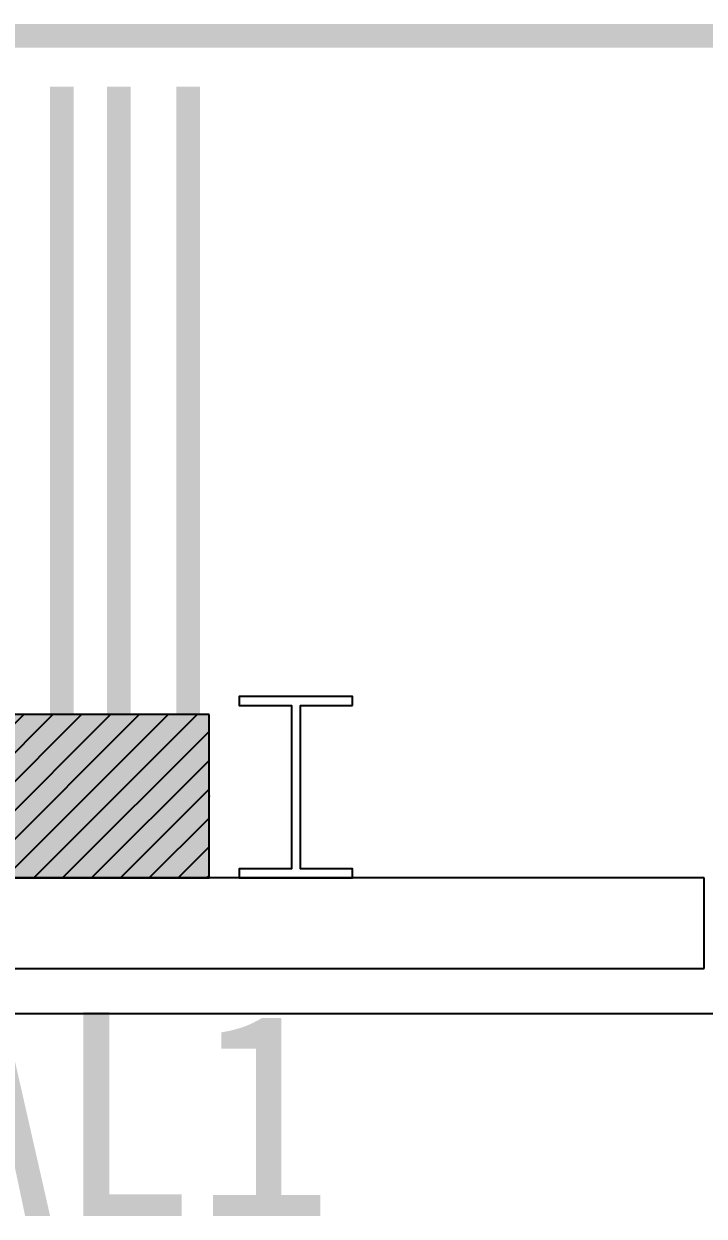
# Model space of a CAD drawing. Extents: x 12152 to 491505, y 111028 to 412681.
# Drawn here: x 51820 to 53320, y 187848 to 190477 of the extents above; entities that cross this region are included whole.
import ezdxf

# ---------------------------------------------------------------- set-up
doc = ezdxf.new("R2010")
doc.units = 0
doc.header["$LTSCALE"] = 1000
doc.header["$MEASUREMENT"] = 0
for name, color, linetype in [('COLUMN', 9, 'Continuous'), ('EQUIP-箱柜', 3, 'Continuous'), ('TEL_TEXT', 7, 'Continuous'), ('WALL', 11, 'Continuous'), ('WIRE-照明', 1, 'Continuous'), ('图框(锁住)', 7, 'Continuous')]:
    doc.layers.add(name, color=color, linetype=linetype)
doc.styles.add('_TCH_LABEL', font='COMPLEX', dxfattribs={"bigfont": 'GBCBIG'})
doc.styles.add('黑体', font='simhei.ttf')

# ---------------------------------------------------------------- blocks, each defined once
blk = doc.blocks.new('*X50')
at = {"color": 0}
for p, q in [((-250, 32.8), (-82.8, 200)), ((-250, 68.2), (-118.2, 200)), ((-250, 103.6), (-153.6, 200)), ((-250, 138.9), (-188.9, 200)), ((-250, 174.3), (-224.3, 200)), ((-247.5, 0), (-47.5, 200)), ((-212.1, 0), (-12.1, 200)), ((-176.8, 0), (23.2, 200)), ((-141.4, 0), (58.6, 200)), ((-106.1, 0), (93.9, 200)), ((-70.7, 0), (129.3, 200)), ((-35.4, 0), (164.6, 200)), ((0, 0), (200, 200)), ((35.4, 0), (235.4, 200)), ((70.7, 0), (250, 179.3)), ((106.1, 0), (250, 143.9)), ((141.4, 0), (250, 108.6)), ((176.8, 0), (250, 73.2)), ((212.1, 0), (250, 37.9)), ((247.5, 0), (250, 2.5))]:
    blk.add_line(p, q, dxfattribs=at)
blk = doc.blocks.new('$equip$00001421')
for p, q in [((0.75, 0.6), (-0.75, 0.6)), ((-0.75, 0.6), (-0.75, 0)), ((0.75, 0), (0.75, 0.6)), ((-0.75, 0), (0.75, 0))]:
    blk.add_line(p, q)
at = {"const_width": 0.6}
blk.add_lwpolyline([(-0.75, 0.3), (0.75, 0.3)], dxfattribs=at)
for p in [(0, 0.6), (-0.75, 0.3), (0.75, 0.3), (0, 0)]:
    blk.add_point(p)
at = {"xscale": 0.00300000000061118, "yscale": 0.00300000000061118, "zscale": 0.00300000000061118}
blk.add_blockref('*X50', (0, 0), dxfattribs=at)
at = {"style": '_TCH_LABEL', "flags": 9}
blk.add_attdef('A', (0, 0), '', height=0.00002, dxfattribs=at)

msp = doc.modelspace()

# ---------------------------------------------------------------- linework, layer by layer
at = {"layer": 'COLUMN', "color": 6}
msp.add_lwpolyline([(52544.8, 188974.2), (52544.8, 188994.2), (52294.8, 188994.2), (52294.8, 188974.2), (52409.8, 188974.2), (52409.8, 188614.2), (52294.8, 188614.2), (52294.8, 188594.2), (52544.8, 188594.2), (52544.8, 188614.2), (52429.8, 188614.2), (52429.8, 188974.2)], close=True, dxfattribs=at)
at = {"layer": 'WALL', "color": 0}
for p, q in [((53319.8, 188594.2), (51069.8, 188594.2)), ((53319.8, 188394.2), (53319.8, 188594.2)), ((51069.8, 188394.2), (53319.8, 188394.2))]:
    msp.add_line(p, q, dxfattribs=at)
at = {"layer": 'WIRE-照明', "linetype": 'Continuous', "const_width": 52.5}
for points in [[(50800.7, 190451.1), (54050.2, 190451.1)], [(51903.4, 190338.6), (51903.4, 188954.2)], [(52029.2, 190338.6), (52029.2, 188954.2)], [(52182.2, 188954.2), (52182.2, 190338.6)]]:
    msp.add_lwpolyline(points, dxfattribs=at)
at = {"layer": '图框(锁住)', "color": 0}
msp.add_lwpolyline([(82569.8, 188294.2), (51069.8, 188294.2)], dxfattribs=at)

# ---------------------------------------------------------------- block references
at = {"layer": 'EQUIP-箱柜'}
ref = msp.add_blockref('$equip$00001421', (51778.1, 188594.2), dxfattribs=dict(at, xscale=600, yscale=600, zscale=600))
ref.add_attrib('A', '照明配电箱', (51778.1, 188594.2), dxfattribs={"layer": '0', "height": 0.012, "style": '_TCH_LABEL', "flags": 8})

# ---------------------------------------------------------------- texts
at = {"layer": 'TEL_TEXT', "style": '黑体'}
msp.add_text('AL1', height=450, dxfattribs=at).set_placement((51584.6, 187848.4, 0))

doc.saveas('drawing.dxf')
